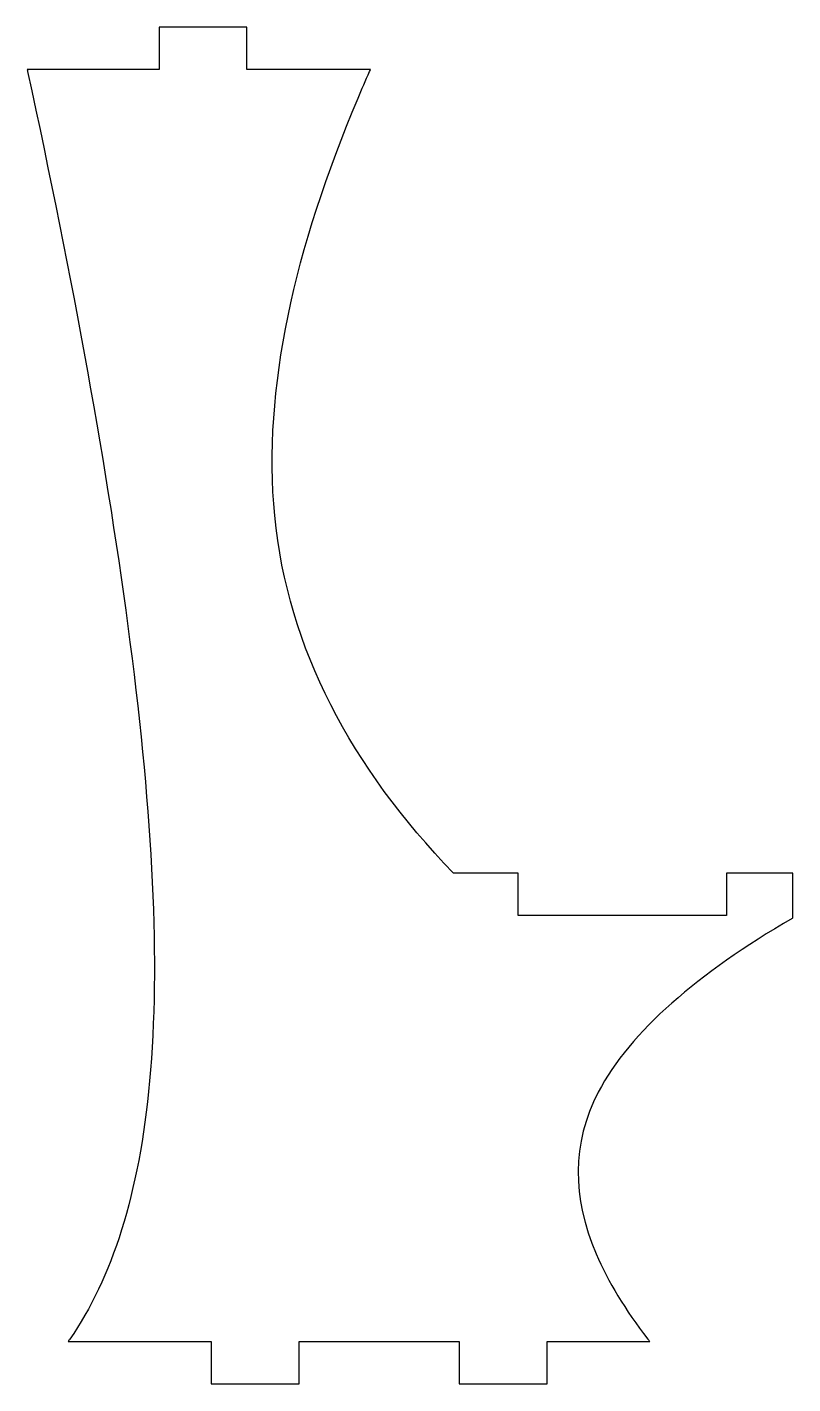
# Model space of a CAD drawing. Header units: millimetres. Extents: x -18.1 to 18.1, y -32.1 to 32.1.
import ezdxf

# ---------------------------------------------------------------- set-up
doc = ezdxf.new("R2010")
doc.units = ezdxf.units.MM
doc.layers.get('0').update_dxf_attribs({"linetype": 'CONTINUOUS'})

msp = doc.modelspace()

# ---------------------------------------------------------------- linework, layer by layer
for p, q in [((-7.719, 32.075), (-11.869, 32.075)), ((-11.869, 32.075), (-11.869, 30.075)), ((-7.719, 30.075), (-7.719, 32.075)), ((-11.869, 30.075), (-18.103, 30.075)), ((-1.874, 30.075), (-7.719, 30.075)), ((5.097, -7.925), (2.042, -7.925)), ((5.097, -9.925), (5.097, -7.925)), ((18.085, -7.925), (14.947, -7.925)), ((14.947, -7.925), (14.947, -9.925)), ((18.085, -10.043), (18.085, -7.925)), ((14.947, -9.925), (5.097, -9.925)), ((-16.167, -30.075), (-9.404, -30.075)), ((-9.404, -30.075), (-9.404, -32.075)), ((-5.254, -32.075), (-5.254, -30.075)), ((-5.254, -30.075), (2.317, -30.075)), ((2.317, -30.075), (2.317, -32.075)), ((6.467, -32.075), (6.467, -30.075)), ((6.467, -30.075), (11.322, -30.075)), ((-9.404, -32.075), (-5.254, -32.075)), ((2.317, -32.075), (6.467, -32.075))]:
    msp.add_line(p, q)
for points, knots in [([(-18.103, 30.075), (-18.096, 30.045), (-18.09, 30.014), (-18.083, 29.984), (-15.948, 20.124), (-14.286, 11.045), (-13.242, 2.988), (-12.187, -5.16), (-11.803, -12.2), (-12.314, -17.754), (-12.806, -23.094), (-14.098, -27.107), (-16.085, -29.957), (-16.113, -29.996), (-16.14, -30.036), (-16.167, -30.075)], [-0.00103, -0.00103, -0.00103, -0.00103, 0, 0, 0, 0.335175, 0.335175, 0.335175, 0.674145, 0.674145, 0.674145, 1, 1, 1, 1.00447, 1.00447, 1.00447, 1.00447]), ([(2.042, -7.925), (-2.774, -2.913), (-5.787, 2.656), (-6.4, 8.976), (-6.98, 14.958), (-5.457, 21.606), (-2.461, 28.719), (-2.286, 29.135), (-2.106, 29.551), (-1.92, 29.97), (-1.905, 30.005), (-1.889, 30.04), (-1.874, 30.075)], [0.000764, 0.000764, 0.000764, 0.000764, 0.5, 0.5, 0.5, 0.972431, 0.972431, 0.972431, 1, 1, 1, 1.002312, 1.002312, 1.002312, 1.002312]), ([(18.085, -10.043), (18.072, -10.05), (18.06, -10.057), (18.048, -10.065), (13.606, -12.67), (10.39, -15.401), (8.888, -18.29), (7.63, -20.711), (7.652, -23.253), (8.789, -25.926), (9.348, -27.24), (10.167, -28.584), (11.229, -29.954), (11.26, -29.994), (11.291, -30.035), (11.322, -30.075)], [-0.001234, -0.001234, -0.001234, -0.001234, 0, 0, 0, 0.444512, 0.444512, 0.444512, 0.816863, 0.816863, 0.816863, 1, 1, 1, 1.005374, 1.005374, 1.005374, 1.005374])]:
    msp.add_open_spline(points, degree=3, knots=knots)

doc.saveas('drawing.dxf')
